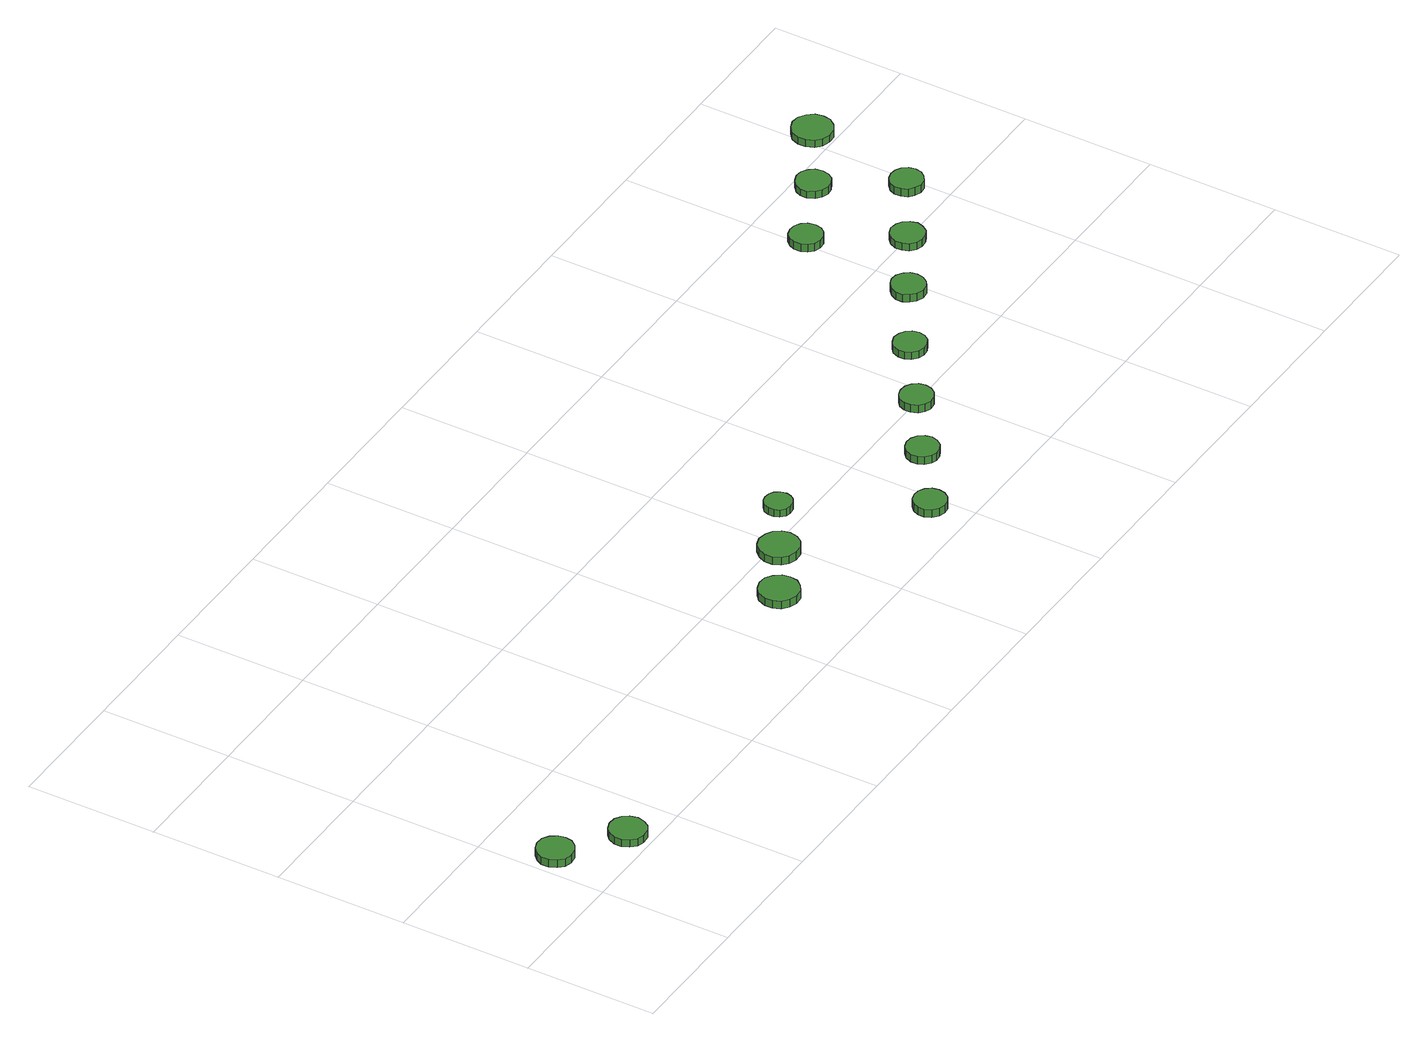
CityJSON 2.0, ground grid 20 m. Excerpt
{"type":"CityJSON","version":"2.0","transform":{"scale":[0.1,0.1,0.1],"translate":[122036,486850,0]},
"CityObjects":{
"tree1":{"type":"SolitaryVegetationObject","attributes":{"function":"something"},"geometry":[{"type":"MultiSurface","lod":"1","boundaries":[[[0,1,2,3,4,5,6,7,8,9,10,11,12,13,14]],[[15,16,17,18,19,20,21,22,23,24,25,26,27,28,29]],[[0,29,28,1]],[[1,28,27,2]],[[2,27,26,3]],[[3,26,25,4]],[[4,25,24,5]],[[5,24,23,6]],[[6,23,22,7]],[[7,22,21,8]],[[8,21,20,9]],[[9,20,19,10]],[[10,19,18,11]],[[11,18,17,12]],[[12,17,16,13]],[[13,16,15,14]],[[14,15,29,0]]]}]},
"tree2":{"type":"SolitaryVegetationObject","attributes":{"function":"something"},"geometry":[{"type":"MultiSurface","lod":"1","boundaries":[[[30,31,32,33,34,35,36,37,38,39,40,41,42,43,44]],[[45,46,47,48,49,50,51,52,53,54,55,56,57,58,59]],[[30,59,58,31]],[[31,58,57,32]],[[32,57,56,33]],[[33,56,55,34]],[[34,55,54,35]],[[35,54,53,36]],[[36,53,52,37]],[[37,52,51,38]],[[38,51,50,39]],[[39,50,49,40]],[[40,49,48,41]],[[41,48,47,42]],[[42,47,46,43]],[[43,46,45,44]],[[44,45,59,30]]]}]},
"tree3":{"type":"SolitaryVegetationObject","attributes":{"function":"something"},"geometry":[{"type":"MultiSurface","lod":"1","boundaries":[[[60,61,62,63,64,65,66,67,68,69,70,71,72,73,74]],[[75,76,77,78,79,80,81,82,83,84,85,86,87,88,89]],[[60,89,88,61]],[[61,88,87,62]],[[62,87,86,63]],[[63,86,85,64]],[[64,85,84,65]],[[65,84,83,66]],[[66,83,82,67]],[[67,82,81,68]],[[68,81,80,69]],[[69,80,79,70]],[[70,79,78,71]],[[71,78,77,72]],[[72,77,76,73]],[[73,76,75,74]],[[74,75,89,60]]]}]},
"tree4":{"type":"SolitaryVegetationObject","attributes":{"function":"something"},"geometry":[{"type":"MultiSurface","lod":"1","boundaries":[[[90,91,92,93,94,95,96,97,98,99,100,101,102,103,104]],[[105,106,107,108,109,110,111,112,113,114,115,116,117,118,119]],[[90,119,118,91]],[[91,118,117,92]],[[92,117,116,93]],[[93,116,115,94]],[[94,115,114,95]],[[95,114,113,96]],[[96,113,112,97]],[[97,112,111,98]],[[98,111,110,99]],[[99,110,109,100]],[[100,109,108,101]],[[101,108,107,102]],[[102,107,106,103]],[[103,106,105,104]],[[104,105,119,90]]]}]},
"tree5":{"type":"SolitaryVegetationObject","attributes":{"function":"something"},"geometry":[{"type":"MultiSurface","lod":"1","boundaries":[[[120,121,122,123,124,125,126,127,128,129,130,131,132,133,134]],[[135,136,137,138,139,140,141,142,143,144,145,146,147,148,149]],[[120,149,148,121]],[[121,148,147,122]],[[122,147,146,123]],[[123,146,145,124]],[[124,145,144,125]],[[125,144,143,126]],[[126,143,142,127]],[[127,142,141,128]],[[128,141,140,129]],[[129,140,139,130]],[[130,139,138,131]],[[131,138,137,132]],[[132,137,136,133]],[[133,136,135,134]],[[134,135,149,120]]]}]},
"tree6":{"type":"SolitaryVegetationObject","attributes":{"function":"something"},"geometry":[{"type":"MultiSurface","lod":"1","boundaries":[[[150,151,152,153,154,155,156,157,158,159,160,161,162,163,164]],[[165,166,167,168,169,170,171,172,173,174,175,176,177,178,179]],[[150,179,178,151]],[[151,178,177,152]],[[152,177,176,153]],[[153,176,175,154]],[[154,175,174,155]],[[155,174,173,156]],[[156,173,172,157]],[[157,172,171,158]],[[158,171,170,159]],[[159,170,169,160]],[[160,169,168,161]],[[161,168,167,162]],[[162,167,166,163]],[[163,166,165,164]],[[164,165,179,150]]]}]},
"tree7":{"type":"SolitaryVegetationObject","attributes":{"function":"something"},"geometry":[{"type":"MultiSurface","lod":"1","boundaries":[[[180,181,182,183,184,185,186,187,188,189,190,191,192,193,194]],[[195,196,197,198,199,200,201,202,203,204,205,206,207,208,209]],[[180,209,208,181]],[[181,208,207,182]],[[182,207,206,183]],[[183,206,205,184]],[[184,205,204,185]],[[185,204,203,186]],[[186,203,202,187]],[[187,202,201,188]],[[188,201,200,189]],[[189,200,199,190]],[[190,199,198,191]],[[191,198,197,192]],[[192,197,196,193]],[[193,196,195,194]],[[194,195,209,180]]]}]},
"tree8":{"type":"SolitaryVegetationObject","attributes":{"function":"something"},"geometry":[{"type":"MultiSurface","lod":"1","boundaries":[[[210,211,212,213,214,215,216,217,218,219,220,221,222,223,224]],[[225,226,227,228,229,230,231,232,233,234,235,236,237,238,239]],[[210,239,238,211]],[[211,238,237,212]],[[212,237,236,213]],[[213,236,235,214]],[[214,235,234,215]],[[215,234,233,216]],[[216,233,232,217]],[[217,232,231,218]],[[218,231,230,219]],[[219,230,229,220]],[[220,229,228,221]],[[221,228,227,222]],[[222,227,226,223]],[[223,226,225,224]],[[224,225,239,210]]]}]},
"tree9":{"type":"SolitaryVegetationObject","attributes":{"function":"something"},"geometry":[{"type":"MultiSurface","lod":"1","boundaries":[[[240,241,242,243,244,245,246,247,248,249,250,251,252,253,254]],[[255,256,257,258,259,260,261,262,263,264,265,266,267,268,269]],[[240,269,268,241]],[[241,268,267,242]],[[242,267,266,243]],[[243,266,265,244]],[[244,265,264,245]],[[245,264,263,246]],[[246,263,262,247]],[[247,262,261,248]],[[248,261,260,249]],[[249,260,259,250]],[[250,259,258,251]],[[251,258,257,252]],[[252,257,256,253]],[[253,256,255,254]],[[254,255,269,240]]]}]},
"tree10":{"type":"SolitaryVegetationObject","attributes":{"function":"something"},"geometry":[{"type":"MultiSurface","lod":"1","boundaries":[[[270,271,272,273,274,275,276,277,278,279,280,281,282,283,284]],[[285,286,287,288,289,290,291,292,293,294,295,296,297,298,299]],[[270,299,298,271]],[[271,298,297,272]],[[272,297,296,273]],[[273,296,295,274]],[[274,295,294,275]],[[275,294,293,276]],[[276,293,292,277]],[[277,292,291,278]],[[278,291,290,279]],[[279,290,289,280]],[[280,289,288,281]],[[281,288,287,282]],[[282,287,286,283]],[[283,286,285,284]],[[284,285,299,270]]]}]},
"tree11":{"type":"SolitaryVegetationObject","attributes":{"function":"something"},"geometry":[{"type":"MultiSurface","lod":"1","boundaries":[[[300,301,302,303,304,305,306,307,308,309,310,311,312,313,314]],[[315,316,317,318,319,320,321,322,323,324,325,326,327,328,329]],[[300,329,328,301]],[[301,328,327,302]],[[302,327,326,303]],[[303,326,325,304]],[[304,325,324,305]],[[305,324,323,306]],[[306,323,322,307]],[[307,322,321,308]],[[308,321,320,309]],[[309,320,319,310]],[[310,319,318,311]],[[311,318,317,312]],[[312,317,316,313]],[[313,316,315,314]],[[314,315,329,300]]]}]},
"tree12":{"type":"SolitaryVegetationObject","attributes":{"function":"something"},"geometry":[{"type":"MultiSurface","lod":"1","boundaries":[[[330,331,332,333,334,335,336,337,338,339,340,341,342,343,344]],[[345,346,347,348,349,350,351,352,353,354,355,356,357,358,359]],[[330,359,358,331]],[[331,358,357,332]],[[332,357,356,333]],[[333,356,355,334]],[[334,355,354,335]],[[335,354,353,336]],[[336,353,352,337]],[[337,352,351,338]],[[338,351,350,339]],[[339,350,349,340]],[[340,349,348,341]],[[341,348,347,342]],[[342,347,346,343]],[[343,346,345,344]],[[344,345,359,330]]]}]},
"tree13":{"type":"SolitaryVegetationObject","attributes":{"function":"something"},"geometry":[{"type":"MultiSurface","lod":"1","boundaries":[[[360,361,362,363,364,365,366,367,368,369,370,371,372,373,374]],[[375,376,377,378,379,380,381,382,383,384,385,386,387,388,389]],[[360,389,388,361]],[[361,388,387,362]],[[362,387,386,363]],[[363,386,385,364]],[[364,385,384,365]],[[365,384,383,366]],[[366,383,382,367]],[[367,382,381,368]],[[368,381,380,369]],[[369,380,379,370]],[[370,379,378,371]],[[371,378,377,372]],[[372,377,376,373]],[[373,376,375,374]],[[374,375,389,360]]]}]},
"tree14":{"type":"SolitaryVegetationObject","attributes":{"function":"something"},"geometry":[{"type":"MultiSurface","lod":"1","boundaries":[[[390,391,392,393,394,395,396,397,398,399,400,401,402,403,404]],[[405,406,407,408,409,410,411,412,413,414,415,416,417,418,419]],[[390,419,418,391]],[[391,418,417,392]],[[392,417,416,393]],[[393,416,415,394]],[[394,415,414,395]],[[395,414,413,396]],[[396,413,412,397]],[[397,412,411,398]],[[398,411,410,399]],[[399,410,409,400]],[[400,409,408,401]],[[401,408,407,402]],[[402,407,406,403]],[[403,406,405,404]],[[404,405,419,390]]]}]},
"tree15":{"type":"SolitaryVegetationObject","attributes":{"function":"something"},"geometry":[{"type":"MultiSurface","lod":"1","boundaries":[[[420,421,422,423,424,425,426,427,428,429,430,431,432,433,434]],[[435,436,437,438,439,440,441,442,443,444,445,446,447,448,449]],[[420,449,448,421]],[[421,448,447,422]],[[422,447,446,423]],[[423,446,445,424]],[[424,445,444,425]],[[425,444,443,426]],[[426,443,442,427]],[[427,442,441,428]],[[428,441,440,429]],[[429,440,439,430]],[[430,439,438,431]],[[431,438,437,432]],[[432,437,436,433]],[[433,436,435,434]],[[434,435,449,420]]]}]}
},
"vertices":[
[62,96,23],[60,107,23],[53,117,23],[43,123,23],[31,124,23],[20,120,23],[12,112,23],[7,102,23],[7,90,23],[12,80,23],[20,72,23],[31,69,23],[43,70,23],[53,76,23],[60,85,23],[60,85,10],[53,76,10],[43,70,10],[31,69,10],[20,72,10],[12,80,10],[7,90,10],[7,102,10],[12,112,10],[20,120,10],[31,124,10],[43,123,10],[53,117,10],[60,107,10],[62,96,10],
[153,34,22],[150,46,22],[144,55,22],[134,61,22],[122,62,22],[111,58,22],[103,51,22],[98,40,22],[98,29,22],[103,18,22],[111,10,22],[122,7,22],[134,8,22],[144,14,22],[150,23,22],[150,23,10],[144,14,10],[134,8,10],[122,7,10],[111,10,10],[103,18,10],[98,29,10],[98,40,10],[103,51,10],[111,58,10],[122,62,10],[134,61,10],[144,55,10],[150,46,10],[153,34,10],
[727,134,23],[725,146,23],[717,156,23],[707,163,23],[694,164,23],[682,160,23],[673,152,23],[668,140,23],[668,128,23],[673,116,23],[682,108,23],[694,104,23],[707,105,23],[717,112,23],[725,122,23],[725,122,10],[717,112,10],[707,105,10],[694,104,10],[682,108,10],[673,116,10],[668,128,10],[668,140,10],[673,152,10],[682,160,10],[694,164,10],[707,163,10],[717,156,10],[725,146,10],[727,134,10],
[814,186,22],[811,198,22],[804,208,22],[793,214,22],[780,216,22],[768,212,22],[759,203,22],[754,192,22],[754,179,22],[759,168,22],[768,160,22],[780,156,22],[793,157,22],[804,163,22],[811,173,22],[811,173,9],[804,163,9],[793,157,9],[780,156,9],[768,160,9],[759,168,9],[754,179,9],[754,192,9],[759,203,9],[768,212,9],[780,216,9],[793,214,9],[804,208,9],[811,198,9],[814,186,9],
[889,237,21],[887,246,21],[882,253,21],[875,257,21],[866,258,21],[858,256,21],[851,250,21],[848,242,21],[848,233,21],[851,225,21],[858,219,21],[866,217,21],[875,218,21],[882,222,21],[887,229,21],[887,229,9],[882,222,9],[875,218,9],[866,217,9],[858,219,9],[851,225,9],[848,233,9],[848,242,9],[851,250,9],[858,256,9],[866,258,9],[875,257,9],[882,253,9],[887,246,9],[889,237,9],
[1000,59,24],[998,69,24],[992,77,24],[983,82,24],[973,83,24],[963,80,24],[955,73,24],[951,64,24],[951,54,24],[955,44,24],[963,37,24],[973,34,24],[983,35,24],[992,40,24],[998,49,24],[998,49,11],[992,40,11],[983,35,11],[973,34,11],[963,37,11],[955,44,11],[951,54,11],[951,64,11],[955,73,11],[963,80,11],[973,83,11],[983,82,11],[992,77,11],[998,69,11],[1000,59,11],
[1099,129,23],[1096,139,23],[1090,148,23],[1081,153,23],[1071,154,23],[1062,151,23],[1054,144,23],[1050,134,23],[1050,124,23],[1054,115,23],[1062,108,23],[1071,105,23],[1081,106,23],[1090,111,23],[1096,119,23],[1096,119,10],[1090,111,10],[1081,106,10],[1071,105,10],[1062,108,10],[1054,115,10],[1050,124,10],[1050,134,10],[1054,144,10],[1062,151,10],[1071,154,10],[1081,153,10],[1090,148,10],[1096,139,10],[1099,129,10],
[1196,198,22],[1194,208,22],[1188,216,22],[1179,221,22],[1168,222,22],[1159,219,22],[1151,212,22],[1147,203,22],[1147,193,22],[1151,183,22],[1159,176,22],[1168,173,22],[1179,174,22],[1188,179,22],[1194,188,22],[1194,188,9],[1188,179,9],[1179,174,9],[1168,173,9],[1159,176,9],[1151,183,9],[1147,193,9],[1147,203,9],[1151,212,9],[1159,219,9],[1168,222,9],[1179,221,9],[1188,216,9],[1194,208,9],[1196,198,9],
[1295,267,21],[1293,277,21],[1287,285,21],[1278,290,21],[1268,292,21],[1258,288,21],[1250,282,21],[1246,272,21],[1246,262,21],[1250,253,21],[1258,246,21],[1268,243,21],[1278,244,21],[1287,249,21],[1293,257,21],[1293,257,9],[1287,249,9],[1278,244,9],[1268,243,9],[1258,246,9],[1250,253,9],[1246,262,9],[1246,272,9],[1250,282,9],[1258,288,9],[1268,292,9],[1278,290,9],[1287,285,9],[1293,277,9],[1295,267,9],
[1408,338,20],[1406,348,20],[1400,356,20],[1391,362,20],[1380,363,20],[1370,359,20],[1363,352,20],[1358,343,20],[1358,332,20],[1363,323,20],[1370,316,20],[1380,312,20],[1391,313,20],[1400,319,20],[1406,327,20],[1406,327,7],[1400,319,7],[1391,313,7],[1380,312,7],[1370,316,7],[1363,323,7],[1358,332,7],[1358,343,7],[1363,352,7],[1370,359,7],[1380,363,7],[1391,362,7],[1400,356,7],[1406,348,7],[1408,338,7],
[1433,516,19],[1431,527,19],[1425,535,19],[1416,540,19],[1406,541,19],[1396,538,19],[1389,531,19],[1385,522,19],[1385,511,19],[1389,502,19],[1396,495,19],[1406,492,19],[1416,493,19],[1425,498,19],[1431,506,19],[1431,506,6],[1425,498,6],[1416,493,6],[1406,492,6],[1396,495,6],[1389,502,6],[1385,511,6],[1385,522,6],[1389,531,6],[1396,538,6],[1406,541,6],[1416,540,6],[1425,535,6],[1431,527,6],[1433,516,6],
[1509,398,19],[1506,408,19],[1500,417,19],[1491,422,19],[1480,424,19],[1470,420,19],[1462,413,19],[1458,403,19],[1458,393,19],[1462,383,19],[1470,376,19],[1480,373,19],[1491,374,19],[1500,379,19],[1506,388,19],[1506,388,7],[1500,379,7],[1491,374,7],[1480,373,7],[1470,376,7],[1462,383,7],[1458,393,7],[1458,403,7],[1462,413,7],[1470,420,7],[1480,424,7],[1491,422,7],[1500,417,7],[1506,408,7],[1509,398,7],
[1543,570,19],[1541,581,19],[1535,589,19],[1525,595,19],[1515,596,19],[1505,592,19],[1497,585,19],[1492,576,19],[1492,565,19],[1497,555,19],[1505,548,19],[1515,545,19],[1525,546,19],[1535,551,19],[1541,560,19],[1541,560,7],[1535,551,7],[1525,546,7],[1515,545,7],[1505,548,7],[1497,555,7],[1492,565,7],[1492,576,7],[1497,585,7],[1505,592,7],[1515,596,7],[1525,595,7],[1535,589,7],[1541,581,7],[1543,570,7],
[1611,462,20],[1609,472,20],[1603,480,20],[1594,485,20],[1584,486,20],[1574,483,20],[1566,476,20],[1562,467,20],[1562,457,20],[1566,447,20],[1574,441,20],[1584,437,20],[1594,438,20],[1603,444,20],[1609,452,20],[1609,452,7],[1603,444,7],[1594,438,7],[1584,437,7],[1574,441,7],[1566,447,7],[1562,457,7],[1562,467,7],[1566,476,7],[1574,483,7],[1584,486,7],[1594,485,7],[1603,480,7],[1609,472,7],[1611,462,7],
[1650,633,19],[1648,645,19],[1640,655,19],[1629,662,19],[1617,663,19],[1605,659,19],[1596,651,19],[1591,639,19],[1591,627,19],[1596,615,19],[1605,607,19],[1617,603,19],[1629,604,19],[1640,611,19],[1648,621,19],[1648,621,7],[1640,611,7],[1629,604,7],[1617,603,7],[1605,607,7],[1596,615,7],[1591,627,7],[1591,639,7],[1596,651,7],[1605,659,7],[1617,663,7],[1629,662,7],[1640,655,7],[1648,645,7],[1650,633,7]
]}
